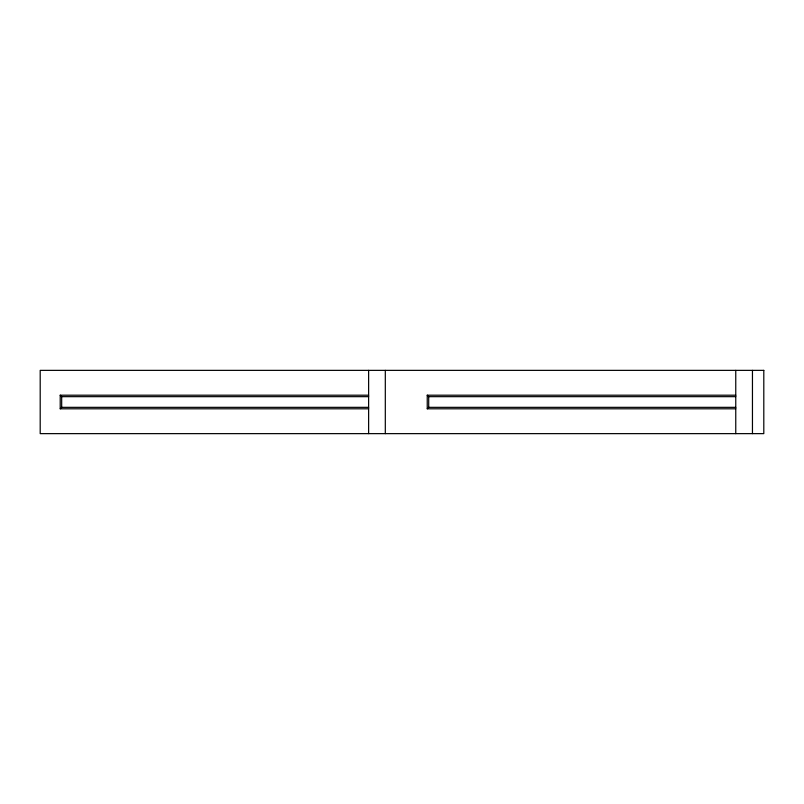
<?xml version="1.0" encoding="UTF-8"?>
<svg xmlns="http://www.w3.org/2000/svg" width="804" height="804" viewBox="0 0 804 804"><rect width="100%" height="100%" fill="white"/><g stroke="black" fill="none" stroke-linecap="round" stroke-linejoin="round"><path stroke-width="1.21" d="M368.624 395.196L60.21 395.196L60.21 408.804L61.677 407.337L368.624 407.337M735.76 395.196L427.236 395.196L427.236 408.804L428.703 407.337L735.76 407.337M60.21 395.196L61.677 396.663L368.624 396.663M427.236 395.196L428.703 396.663L735.76 396.663M60.21 408.804L368.624 408.804M427.236 408.804L735.76 408.804M752.454 370.363L752.454 433.637M735.76 370.363L735.76 433.637M428.703 396.663L428.703 407.337M385.307 370.363L385.307 433.637M368.624 370.363L368.624 433.637M61.677 396.663L61.677 407.337M763.8 370.363L40.2 370.363L40.2 433.637L763.8 433.637L763.8 370.363"/></g></svg>
